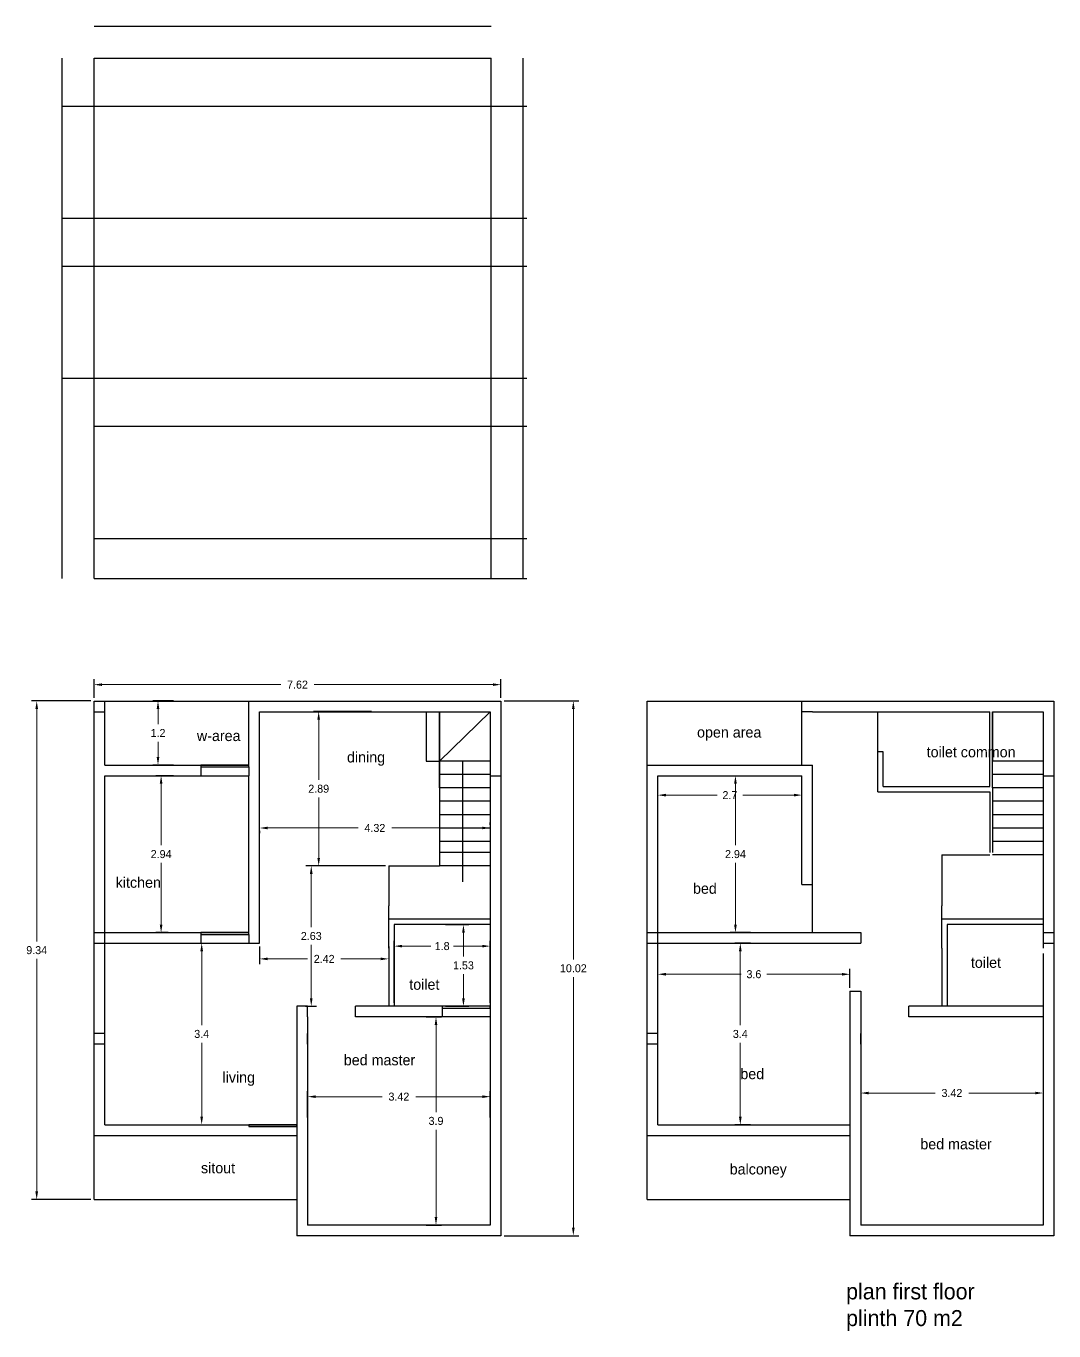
# Model space of a CAD drawing. Header units: inches. Extents: x -100 to 1476, y -184 to 112.
# Drawn here: x 129.49 to 148.75, y 37.57 to 62.02 of the extents above; entities that cross this region are included whole.
import ezdxf

# ---------------------------------------------------------------- set-up
doc = ezdxf.new("R2010")
doc.units = ezdxf.units.IN
doc.header["$MEASUREMENT"] = 0
doc.header["$PDMODE"] = 66
doc.dimstyles.get("Standard").update_dxf_attribs({"dimtxt": 0.15, "dimasz": 0.15, "dimexe": 0.1, "dimexo": 0.0625, "dimgap": 0.09, "dimtad": 0, "dimtih": 1, "dimtoh": 1, "dimdec": 4, "dimdsep": 46, "dimtxsty": 'Standard', "dimcen": 0.09, "dimadec": 0, "dimazin": 0, "dimtfac": 1, "dimtdec": 4, "dimtofl": 0, "dimtmove": 0, "dimatfit": 3, "dimfxl": 0, "dimtolj": 1, "dimtzin": 0, "dimlwd": 15, "dimarcsym": 0})

# ---------------------------------------------------------------- blocks, each defined once
blk = doc.blocks.new('*D56')
at = {"color": 0, "lineweight": -2, "transparency": 16777216}
for p, q in [((141.329, 43.998), (141.329, 44.355)), ((144.929, 43.998), (144.929, 44.355))]:
    blk.add_line(p, q, dxfattribs=at)
at = {"color": 0, "lineweight": 15, "transparency": 16777216}
for p, q in [((141.479, 44.255), (142.889, 44.255)), ((144.779, 44.255), (143.369, 44.255))]:
    blk.add_line(p, q, dxfattribs=at)
at = {"color": 0, "transparency": 16777216}
for points in [[(141.479, 44.28), (141.479, 44.23), (141.329, 44.255)], [(144.779, 44.28), (144.779, 44.23), (144.929, 44.255)]]:
    blk.add_solid(points, dxfattribs=at)
at = {"layer": 'Defpoints', "color": 0, "transparency": 16777216}
for p in [(141.329, 44.255), (141.329, 43.936), (144.929, 43.936)]:
    blk.add_point(p, dxfattribs=at)
at = {"color": 0, "transparency": 16777216, "insert": (143.129, 44.255), "char_height": 0.15, "attachment_point": 5}
blk.add_mtext('\\A1;3.6', dxfattribs=at)
blk = doc.blocks.new('*D57')
at = {"color": 0, "lineweight": -2, "transparency": 16777216}
for p, q in [((143.067, 44.836), (142.774, 44.836)), ((143.067, 41.436), (142.774, 41.436))]:
    blk.add_line(p, q, dxfattribs=at)
at = {"color": 0, "lineweight": 15, "transparency": 16777216}
for p, q in [((142.874, 44.686), (142.874, 43.301)), ((142.874, 41.586), (142.874, 42.971))]:
    blk.add_line(p, q, dxfattribs=at)
at = {"color": 0, "transparency": 16777216}
for points in [[(142.849, 44.686), (142.899, 44.686), (142.874, 44.836)], [(142.849, 41.586), (142.899, 41.586), (142.874, 41.436)]]:
    blk.add_solid(points, dxfattribs=at)
at = {"layer": 'Defpoints', "color": 0, "transparency": 16777216}
for p in [(143.129, 44.836), (142.874, 41.436), (143.129, 41.436)]:
    blk.add_point(p, dxfattribs=at)
at = {"color": 0, "transparency": 16777216, "insert": (142.874, 43.136), "char_height": 0.15, "attachment_point": 5}
blk.add_mtext('\\A1;3.4', dxfattribs=at)
blk = doc.blocks.new('*D58')
at = {"color": 0, "lineweight": -2, "transparency": 16777216}
for p, q in [((145.129, 42.038), (145.129, 41.929)), ((148.549, 42.038), (148.549, 41.929))]:
    blk.add_line(p, q, dxfattribs=at)
at = {"color": 0, "lineweight": 15, "transparency": 16777216}
for p, q in [((145.279, 42.029), (146.524, 42.029)), ((148.399, 42.029), (147.154, 42.029))]:
    blk.add_line(p, q, dxfattribs=at)
at = {"color": 0, "transparency": 16777216}
for points in [[(145.279, 42.054), (145.279, 42.004), (145.129, 42.029)], [(148.399, 42.054), (148.399, 42.004), (148.549, 42.029)]]:
    blk.add_solid(points, dxfattribs=at)
at = {"layer": 'Defpoints', "color": 0, "transparency": 16777216}
for p in [(145.129, 42.101), (148.549, 42.101), (145.129, 42.029)]:
    blk.add_point(p, dxfattribs=at)
at = {"color": 0, "transparency": 16777216, "insert": (146.839, 42.029), "char_height": 0.15, "attachment_point": 5}
blk.add_mtext('\\A1;3.42', dxfattribs=at)
blk = doc.blocks.new('*D59')
at = {"color": 0, "lineweight": -2, "transparency": 16777216}
for p, q in [((142.742, 47.976), (142.883, 47.976)), ((143.067, 45.036), (142.683, 45.036))]:
    blk.add_line(p, q, dxfattribs=at)
at = {"color": 0, "lineweight": 15, "transparency": 16777216}
for p, q in [((142.783, 47.826), (142.783, 46.671)), ((142.783, 45.186), (142.783, 46.341))]:
    blk.add_line(p, q, dxfattribs=at)
at = {"color": 0, "transparency": 16777216}
for points in [[(142.758, 47.826), (142.808, 47.826), (142.783, 47.976)], [(142.758, 45.186), (142.808, 45.186), (142.783, 45.036)]]:
    blk.add_solid(points, dxfattribs=at)
at = {"layer": 'Defpoints', "color": 0, "transparency": 16777216}
for p in [(142.679, 47.976), (142.783, 45.036), (143.129, 45.036)]:
    blk.add_point(p, dxfattribs=at)
at = {"color": 0, "transparency": 16777216, "insert": (142.783, 46.506), "char_height": 0.15, "attachment_point": 5}
blk.add_mtext('\\A1;2.94', dxfattribs=at)
blk = doc.blocks.new('*D60')
at = {"color": 0, "lineweight": -2, "transparency": 16777216}
for p, q in [((141.329, 47.018), (141.329, 47.712)), ((144.029, 47.018), (144.029, 47.712))]:
    blk.add_line(p, q, dxfattribs=at)
at = {"color": 0, "lineweight": 15, "transparency": 16777216}
for p, q in [((141.479, 47.612), (142.439, 47.612)), ((143.879, 47.612), (142.919, 47.612))]:
    blk.add_line(p, q, dxfattribs=at)
at = {"color": 0, "transparency": 16777216}
for points in [[(141.479, 47.637), (141.479, 47.587), (141.329, 47.612)], [(143.879, 47.637), (143.879, 47.587), (144.029, 47.612)]]:
    blk.add_solid(points, dxfattribs=at)
at = {"layer": 'Defpoints', "color": 0, "transparency": 16777216}
for p in [(141.329, 47.612), (141.329, 46.956), (144.029, 46.956)]:
    blk.add_point(p, dxfattribs=at)
at = {"color": 0, "transparency": 16777216, "insert": (142.679, 47.612), "char_height": 0.15, "attachment_point": 5}
blk.add_mtext('\\A1;2.7', dxfattribs=at)
blk = doc.blocks.new('*D61')
at = {"color": 0, "lineweight": -2, "transparency": 16777216}
for p, q in [((134.768, 41.568), (134.768, 42.061)), ((138.188, 41.568), (138.188, 42.061))]:
    blk.add_line(p, q, dxfattribs=at)
at = {"color": 0, "lineweight": 15, "transparency": 16777216}
for p, q in [((134.918, 41.961), (136.163, 41.961)), ((138.038, 41.961), (136.793, 41.961))]:
    blk.add_line(p, q, dxfattribs=at)
at = {"color": 0, "transparency": 16777216}
for points in [[(134.918, 41.986), (134.918, 41.936), (134.768, 41.961)], [(138.038, 41.986), (138.038, 41.936), (138.188, 41.961)]]:
    blk.add_solid(points, dxfattribs=at)
at = {"layer": 'Defpoints', "color": 0, "transparency": 16777216}
for p in [(138.188, 41.961), (134.768, 41.506), (138.188, 41.506)]:
    blk.add_point(p, dxfattribs=at)
at = {"color": 0, "transparency": 16777216, "insert": (136.478, 41.961), "char_height": 0.15, "attachment_point": 5}
blk.add_mtext('\\A1;3.42', dxfattribs=at)
blk = doc.blocks.new('*D62')
at = {"color": 0, "lineweight": -2, "transparency": 16777216}
for p, q in [((130.768, 49.438), (130.768, 49.782)), ((138.388, 49.438), (138.388, 49.782))]:
    blk.add_line(p, q, dxfattribs=at)
at = {"color": 0, "lineweight": 15, "transparency": 16777216}
for p, q in [((130.918, 49.682), (134.263, 49.682)), ((138.238, 49.682), (134.893, 49.682))]:
    blk.add_line(p, q, dxfattribs=at)
at = {"color": 0, "transparency": 16777216}
for points in [[(130.918, 49.707), (130.918, 49.657), (130.768, 49.682)], [(138.238, 49.707), (138.238, 49.657), (138.388, 49.682)]]:
    blk.add_solid(points, dxfattribs=at)
at = {"layer": 'Defpoints', "color": 0, "transparency": 16777216}
for p in [(138.388, 49.682), (130.768, 49.376), (138.388, 49.376)]:
    blk.add_point(p, dxfattribs=at)
at = {"color": 0, "transparency": 16777216, "insert": (134.578, 49.682), "char_height": 0.15, "attachment_point": 5}
blk.add_mtext('\\A1;7.62', dxfattribs=at)
blk = doc.blocks.new('*D63')
at = {"color": 0, "lineweight": -2, "transparency": 16777216}
for p, q in [((138.45, 49.376), (139.846, 49.376)), ((138.45, 39.356), (139.846, 39.356))]:
    blk.add_line(p, q, dxfattribs=at)
at = {"color": 0, "lineweight": 15, "transparency": 16777216}
for p, q in [((139.746, 49.226), (139.746, 44.531)), ((139.746, 39.506), (139.746, 44.201))]:
    blk.add_line(p, q, dxfattribs=at)
at = {"color": 0, "transparency": 16777216}
for points in [[(139.721, 49.226), (139.771, 49.226), (139.746, 49.376)], [(139.721, 39.506), (139.771, 39.506), (139.746, 39.356)]]:
    blk.add_solid(points, dxfattribs=at)
at = {"layer": 'Defpoints', "color": 0, "transparency": 16777216}
for p in [(138.388, 49.376), (138.388, 39.356), (139.746, 39.356)]:
    blk.add_point(p, dxfattribs=at)
at = {"color": 0, "transparency": 16777216, "insert": (139.746, 44.366), "char_height": 0.15, "attachment_point": 5}
blk.add_mtext('\\A1;10.02', dxfattribs=at)
blk = doc.blocks.new('*D64')
at = {"color": 0, "lineweight": -2, "transparency": 16777216}
for p, q in [((130.705, 49.376), (129.592, 49.376)), ((130.705, 40.036), (129.592, 40.036))]:
    blk.add_line(p, q, dxfattribs=at)
at = {"color": 0, "lineweight": 15, "transparency": 16777216}
for p, q in [((129.692, 49.226), (129.692, 44.871)), ((129.692, 40.186), (129.692, 44.541))]:
    blk.add_line(p, q, dxfattribs=at)
at = {"color": 0, "transparency": 16777216}
for points in [[(129.667, 49.226), (129.717, 49.226), (129.692, 49.376)], [(129.667, 40.186), (129.717, 40.186), (129.692, 40.036)]]:
    blk.add_solid(points, dxfattribs=at)
at = {"layer": 'Defpoints', "color": 0, "transparency": 16777216}
for p in [(130.768, 49.376), (129.692, 40.036), (130.768, 40.036)]:
    blk.add_point(p, dxfattribs=at)
at = {"color": 0, "transparency": 16777216, "insert": (129.692, 44.706), "char_height": 0.15, "attachment_point": 5}
blk.add_mtext('\\A1;9.34', dxfattribs=at)
blk = doc.blocks.new('*D65')
at = {"color": 0, "lineweight": -2, "transparency": 16777216}
for p, q in [((132.255, 49.376), (131.865, 49.376)), ((132.255, 48.176), (131.865, 48.176))]:
    blk.add_line(p, q, dxfattribs=at)
at = {"color": 0, "lineweight": 15, "transparency": 16777216}
for p, q in [((131.965, 49.226), (131.965, 48.941)), ((131.965, 48.326), (131.965, 48.611))]:
    blk.add_line(p, q, dxfattribs=at)
at = {"color": 0, "transparency": 16777216}
for points in [[(131.94, 49.226), (131.99, 49.226), (131.965, 49.376)], [(131.94, 48.326), (131.99, 48.326), (131.965, 48.176)]]:
    blk.add_solid(points, dxfattribs=at)
at = {"layer": 'Defpoints', "color": 0, "transparency": 16777216}
for p in [(131.965, 49.376), (132.318, 49.376), (132.318, 48.176)]:
    blk.add_point(p, dxfattribs=at)
at = {"color": 0, "transparency": 16777216, "insert": (131.965, 48.776), "char_height": 0.15, "attachment_point": 5}
blk.add_mtext('\\A1;1.2', dxfattribs=at)
blk = doc.blocks.new('*D66')
at = {"color": 0, "lineweight": -2, "transparency": 16777216}
for p, q in [((132.255, 47.976), (131.923, 47.976)), ((132.155, 45.036), (131.923, 45.036))]:
    blk.add_line(p, q, dxfattribs=at)
at = {"color": 0, "lineweight": 15, "transparency": 16777216}
for p, q in [((132.023, 47.826), (132.023, 46.671)), ((132.023, 45.186), (132.023, 46.341))]:
    blk.add_line(p, q, dxfattribs=at)
at = {"color": 0, "transparency": 16777216}
for points in [[(131.998, 47.826), (132.048, 47.826), (132.023, 47.976)], [(131.998, 45.186), (132.048, 45.186), (132.023, 45.036)]]:
    blk.add_solid(points, dxfattribs=at)
at = {"layer": 'Defpoints', "color": 0, "transparency": 16777216}
for p in [(132.318, 47.976), (132.023, 45.036), (132.218, 45.036)]:
    blk.add_point(p, dxfattribs=at)
at = {"color": 0, "transparency": 16777216, "insert": (132.023, 46.506), "char_height": 0.15, "attachment_point": 5}
blk.add_mtext('\\A1;2.94', dxfattribs=at)
blk = doc.blocks.new('*D67')
at = {"color": 0, "lineweight": -2, "transparency": 16777216}
for p, q in [((132.38, 44.836), (132.883, 44.836)), ((132.38, 41.436), (132.883, 41.436))]:
    blk.add_line(p, q, dxfattribs=at)
at = {"color": 0, "lineweight": 15, "transparency": 16777216}
for p, q in [((132.783, 44.686), (132.783, 43.301)), ((132.783, 41.586), (132.783, 42.971))]:
    blk.add_line(p, q, dxfattribs=at)
at = {"color": 0, "transparency": 16777216}
for points in [[(132.758, 44.686), (132.808, 44.686), (132.783, 44.836)], [(132.758, 41.586), (132.808, 41.586), (132.783, 41.436)]]:
    blk.add_solid(points, dxfattribs=at)
at = {"layer": 'Defpoints', "color": 0, "transparency": 16777216}
for p in [(132.318, 44.836), (132.318, 41.436), (132.783, 41.436)]:
    blk.add_point(p, dxfattribs=at)
at = {"color": 0, "transparency": 16777216, "insert": (132.783, 43.136), "char_height": 0.15, "attachment_point": 5}
blk.add_mtext('\\A1;3.4', dxfattribs=at)
blk = doc.blocks.new('*D68')
at = {"color": 0, "lineweight": 15, "transparency": 16777216}
for p, q in [((134.018, 46.996), (135.713, 46.996)), ((138.038, 46.996), (136.343, 46.996))]:
    blk.add_line(p, q, dxfattribs=at)
at = {"color": 0, "lineweight": -2, "transparency": 16777216}
for p, q in [((138.188, 47.058), (138.188, 47.096)), ((133.868, 46.943), (133.868, 46.896))]:
    blk.add_line(p, q, dxfattribs=at)
at = {"color": 0, "transparency": 16777216}
for points in [[(134.018, 47.021), (134.018, 46.971), (133.868, 46.996)], [(138.038, 47.021), (138.038, 46.971), (138.188, 46.996)]]:
    blk.add_solid(points, dxfattribs=at)
at = {"layer": 'Defpoints', "color": 0, "transparency": 16777216}
for p in [(133.868, 47.006), (138.188, 46.996), (138.188, 46.996)]:
    blk.add_point(p, dxfattribs=at)
at = {"color": 0, "transparency": 16777216, "insert": (136.028, 46.996), "char_height": 0.15, "attachment_point": 5}
blk.add_mtext('\\A1;4.32', dxfattribs=at)
blk = doc.blocks.new('*D69')
at = {"color": 0, "lineweight": -2, "transparency": 16777216}
for p, q in [((135.965, 49.176), (134.875, 49.176)), ((136.225, 46.286), (134.875, 46.286))]:
    blk.add_line(p, q, dxfattribs=at)
at = {"color": 0, "lineweight": 15, "transparency": 16777216}
for p, q in [((134.975, 49.026), (134.975, 47.896)), ((134.975, 46.436), (134.975, 47.566))]:
    blk.add_line(p, q, dxfattribs=at)
at = {"color": 0, "transparency": 16777216}
for points in [[(134.95, 49.026), (135, 49.026), (134.975, 49.176)], [(134.95, 46.436), (135, 46.436), (134.975, 46.286)]]:
    blk.add_solid(points, dxfattribs=at)
at = {"layer": 'Defpoints', "color": 0, "transparency": 16777216}
for p in [(136.028, 49.176), (134.975, 46.286), (136.288, 46.286)]:
    blk.add_point(p, dxfattribs=at)
at = {"color": 0, "transparency": 16777216, "insert": (134.975, 47.731), "char_height": 0.15, "attachment_point": 5}
blk.add_mtext('\\A1;2.89', dxfattribs=at)
blk = doc.blocks.new('*D70')
at = {"color": 0, "lineweight": -2, "transparency": 16777216}
for p, q in [((134.912, 46.286), (134.736, 46.286)), ((134.73, 43.656), (134.936, 43.656))]:
    blk.add_line(p, q, dxfattribs=at)
at = {"color": 0, "lineweight": 15, "transparency": 16777216}
for p, q in [((134.836, 46.136), (134.836, 45.136)), ((134.836, 43.806), (134.836, 44.806))]:
    blk.add_line(p, q, dxfattribs=at)
at = {"color": 0, "transparency": 16777216}
for points in [[(134.811, 46.136), (134.861, 46.136), (134.836, 46.286)], [(134.811, 43.806), (134.861, 43.806), (134.836, 43.656)]]:
    blk.add_solid(points, dxfattribs=at)
at = {"layer": 'Defpoints', "color": 0, "transparency": 16777216}
for p in [(134.975, 46.286), (134.668, 43.656), (134.836, 43.656)]:
    blk.add_point(p, dxfattribs=at)
at = {"color": 0, "transparency": 16777216, "insert": (134.836, 44.971), "char_height": 0.15, "attachment_point": 5}
blk.add_mtext('\\A1;2.63', dxfattribs=at)
blk = doc.blocks.new('*D71')
at = {"color": 0, "lineweight": -2, "transparency": 16777216}
for p, q in [((133.868, 44.773), (133.868, 44.443)), ((136.288, 44.773), (136.288, 44.443))]:
    blk.add_line(p, q, dxfattribs=at)
at = {"color": 0, "lineweight": 15, "transparency": 16777216}
for p, q in [((134.018, 44.543), (134.763, 44.543)), ((136.138, 44.543), (135.393, 44.543))]:
    blk.add_line(p, q, dxfattribs=at)
at = {"color": 0, "transparency": 16777216}
for points in [[(134.018, 44.568), (134.018, 44.518), (133.868, 44.543)], [(136.138, 44.568), (136.138, 44.518), (136.288, 44.543)]]:
    blk.add_solid(points, dxfattribs=at)
at = {"layer": 'Defpoints', "color": 0, "transparency": 16777216}
for p in [(133.868, 44.836), (136.288, 44.836), (136.288, 44.543)]:
    blk.add_point(p, dxfattribs=at)
at = {"color": 0, "transparency": 16777216, "insert": (135.078, 44.543), "char_height": 0.15, "attachment_point": 5}
blk.add_mtext('\\A1;2.42', dxfattribs=at)
blk = doc.blocks.new('*D72')
at = {"color": 0, "lineweight": -2, "transparency": 16777216}
for p, q in [((137.35, 45.186), (137.787, 45.186)), ((137.35, 43.656), (137.787, 43.656))]:
    blk.add_line(p, q, dxfattribs=at)
at = {"color": 0, "lineweight": 15, "transparency": 16777216}
for p, q in [((137.687, 45.036), (137.687, 44.586)), ((137.687, 43.806), (137.687, 44.256))]:
    blk.add_line(p, q, dxfattribs=at)
at = {"color": 0, "transparency": 16777216}
for points in [[(137.662, 45.036), (137.712, 45.036), (137.687, 45.186)], [(137.662, 43.806), (137.712, 43.806), (137.687, 43.656)]]:
    blk.add_solid(points, dxfattribs=at)
at = {"layer": 'Defpoints', "color": 0, "transparency": 16777216}
for p in [(137.288, 45.186), (137.288, 43.656), (137.687, 43.656)]:
    blk.add_point(p, dxfattribs=at)
at = {"color": 0, "transparency": 16777216, "insert": (137.687, 44.421), "char_height": 0.15, "attachment_point": 5}
blk.add_mtext('\\A1;1.53', dxfattribs=at)
blk = doc.blocks.new('*D73')
at = {"color": 0, "lineweight": -2, "transparency": 16777216}
for p, q in [((136.388, 43.718), (136.388, 44.882)), ((138.188, 43.718), (138.188, 44.882))]:
    blk.add_line(p, q, dxfattribs=at)
at = {"color": 0, "lineweight": 15, "transparency": 16777216}
for p, q in [((136.538, 44.782), (137.073, 44.782)), ((138.038, 44.782), (137.503, 44.782))]:
    blk.add_line(p, q, dxfattribs=at)
at = {"color": 0, "transparency": 16777216}
for points in [[(136.538, 44.807), (136.538, 44.757), (136.388, 44.782)], [(138.038, 44.807), (138.038, 44.757), (138.188, 44.782)]]:
    blk.add_solid(points, dxfattribs=at)
at = {"layer": 'Defpoints', "color": 0, "transparency": 16777216}
for p in [(136.388, 44.782), (136.388, 43.656), (138.188, 43.656)]:
    blk.add_point(p, dxfattribs=at)
at = {"color": 0, "transparency": 16777216, "insert": (137.288, 44.782), "char_height": 0.15, "attachment_point": 5}
blk.add_mtext('\\A1;1.8', dxfattribs=at)
blk = doc.blocks.new('*D74')
at = {"color": 0, "lineweight": -2, "transparency": 16777216}
for p, q in [((136.99, 43.456), (137.273, 43.456)), ((136.99, 39.556), (137.273, 39.556))]:
    blk.add_line(p, q, dxfattribs=at)
at = {"color": 0, "lineweight": 15, "transparency": 16777216}
for p, q in [((137.173, 43.306), (137.173, 41.671)), ((137.173, 39.706), (137.173, 41.341))]:
    blk.add_line(p, q, dxfattribs=at)
at = {"color": 0, "transparency": 16777216}
for points in [[(137.148, 43.306), (137.198, 43.306), (137.173, 43.456)], [(137.148, 39.706), (137.198, 39.706), (137.173, 39.556)]]:
    blk.add_solid(points, dxfattribs=at)
at = {"layer": 'Defpoints', "color": 0, "transparency": 16777216}
for p in [(136.928, 43.456), (136.928, 39.556), (137.173, 39.556)]:
    blk.add_point(p, dxfattribs=at)
at = {"color": 0, "transparency": 16777216, "insert": (137.173, 41.506), "char_height": 0.15, "attachment_point": 5}
blk.add_mtext('\\A1;3.9', dxfattribs=at)

msp = doc.modelspace()

# ---------------------------------------------------------------- linework, layer by layer
at = {"color": 0}
for p, q in [((130.76769, 62.02353), (138.20769, 62.02353)), ((130.16769, 51.67353), (130.16769, 61.42353)), ((130.76769, 51.67353), (130.76769, 61.42353)), ((130.76769, 61.42353), (138.20769, 61.42353)), ((138.20769, 51.67353), (138.20769, 61.42353)), ((138.80769, 51.67353), (138.80769, 61.42353)), ((130.16769, 60.52353), (138.87258, 60.52353)), ((130.16769, 58.42353), (138.87258, 58.42353)), ((130.16769, 57.52353), (138.87258, 57.52353)), ((130.16769, 55.42353), (138.87258, 55.42353)), ((130.76769, 54.52353), (138.87258, 54.52353)), ((130.76769, 52.42353), (138.87258, 52.42353)), ((130.76769, 51.67353), (138.87258, 51.67353)), ((130.76769, 49.37567), (138.38769, 49.37567)), ((130.76769, 40.03567), (130.76769, 49.37567)), ((130.76769, 49.17567), (130.96769, 49.17567)), ((130.96769, 48.17567), (130.96769, 49.37567)), ((133.66769, 48.17567), (133.66769, 49.37567)), ((133.86769, 44.83567), (133.86769, 49.17567)), ((133.86769, 49.17567), (138.18769, 49.17567)), ((136.98769, 49.17567), (136.98769, 48.24567)), ((137.23769, 47.74567), (137.23769, 49.17567)), ((137.23769, 49.17567), (137.23769, 48.24567)), ((137.23769, 48.24567), (138.18769, 49.17567)), ((138.18769, 49.17567), (138.18769, 48.17567)), ((138.18769, 49.17567), (138.18769, 43.65567)), ((138.38769, 49.37567), (138.38769, 39.35567)), ((141.12905, 49.37567), (148.74905, 49.37567)), ((141.12905, 40.03567), (141.12905, 49.37567)), ((144.02905, 48.17567), (144.02905, 49.37567)), ((144.22905, 49.17567), (144.02905, 49.17567)), ((144.22905, 49.17567), (147.54905, 49.17567)), ((145.44905, 47.67567), (145.44905, 49.17567)), ((147.54905, 47.77567), (147.54905, 49.17567)), ((147.59905, 47.74567), (147.59905, 49.17567)), ((147.59905, 49.17567), (147.59905, 48.24567)), ((147.59905, 49.17567), (148.54905, 49.17567)), ((148.54905, 49.17567), (148.54905, 48.17567)), ((148.54905, 49.17567), (148.54905, 44.74567)), ((148.74905, 49.37567), (148.74905, 39.35567)), ((137.23769, 48.53567), (137.23769, 46.53567)), ((145.54905, 48.42567), (145.44905, 48.42567)), ((145.54905, 47.77567), (145.54905, 48.42567)), ((130.96769, 48.17567), (133.66769, 48.17567)), ((136.98769, 48.24567), (137.23769, 48.24567)), ((138.18769, 48.24567), (137.23769, 48.24567)), ((137.66679, 48.24567), (137.66679, 45.98813)), ((141.12905, 48.17567), (144.02905, 48.17567)), ((144.02905, 48.17567), (144.22905, 48.17567)), ((144.22905, 45.03567), (144.22905, 48.17567)), ((148.54905, 48.24567), (147.59905, 48.24567)), ((130.96769, 41.43567), (130.96769, 47.97567)), ((130.96769, 47.97567), (133.66769, 47.97567)), ((132.76769, 48.14067), (132.76769, 47.97567)), ((133.66769, 48.14067), (133.66769, 47.97567)), ((133.66769, 45.03567), (133.66769, 47.97567)), ((138.18769, 47.99567), (137.23769, 47.99567)), ((138.18769, 47.97567), (138.38769, 47.97567)), ((141.32905, 47.97567), (144.02905, 47.97567)), ((141.32905, 41.43567), (141.32905, 47.97567)), ((144.02905, 45.93567), (144.02905, 47.97567)), ((148.54905, 47.99567), (147.59905, 47.99567)), ((148.54905, 47.97567), (148.74905, 47.97567)), ((138.18769, 47.74567), (137.23769, 47.74567)), ((145.54905, 47.77567), (147.54905, 47.77567)), ((148.54905, 47.74567), (147.59905, 47.74567)), ((147.59905, 47.74567), (147.59905, 46.53567)), ((138.18769, 47.49567), (137.23769, 47.49567)), ((145.44905, 47.67567), (147.54905, 47.67567)), ((147.54905, 47.67567), (147.54905, 46.53567)), ((148.54905, 47.49567), (147.59905, 47.49567)), ((138.18769, 47.24567), (137.23769, 47.24567)), ((148.54905, 47.24567), (147.59905, 47.24567)), ((138.18769, 46.99567), (137.23769, 46.99567)), ((148.54905, 46.99567), (147.59905, 46.99567)), ((138.18769, 46.74567), (137.23769, 46.74567)), ((148.54905, 46.74567), (147.59905, 46.74567)), ((138.18769, 46.53567), (137.23769, 46.53567)), ((137.23769, 46.53567), (137.23769, 46.28567)), ((146.64905, 46.49567), (147.54905, 46.49567)), ((146.64905, 46.49567), (146.64905, 45.53567)), ((148.54905, 46.49567), (147.59905, 46.49567)), ((136.28769, 46.28567), (136.28769, 45.53567)), ((136.28769, 46.28567), (137.23769, 46.28567)), ((138.18769, 46.28567), (137.23769, 46.28567)), ((144.02905, 45.93567), (144.22905, 45.93567)), ((136.28769, 44.74567), (136.28769, 45.53567)), ((146.64905, 44.74567), (146.64905, 45.53567)), ((138.18769, 45.28567), (136.28769, 45.28567)), ((148.54905, 45.28567), (146.64905, 45.28567)), ((130.76769, 45.03567), (133.66769, 45.03567)), ((132.76769, 45.00067), (132.76769, 44.83567)), ((133.66769, 45.00067), (133.66769, 44.83567)), ((138.18769, 45.18567), (136.38769, 45.18567)), ((136.38769, 45.18567), (136.38769, 43.65567)), ((141.12905, 45.03567), (145.12905, 45.03567)), ((145.12905, 45.03567), (145.12905, 44.83567)), ((148.54905, 45.18567), (146.74905, 45.18567)), ((146.74905, 45.18567), (146.74905, 43.65567)), ((148.54905, 45.03567), (148.74905, 45.03567)), ((130.76769, 44.83567), (133.86769, 44.83567)), ((141.12905, 44.83567), (145.12905, 44.83567)), ((148.54905, 44.83567), (148.74905, 44.83567)), ((136.28769, 44.74567), (136.28769, 43.65567)), ((146.64905, 44.74567), (146.64905, 43.65567)), ((148.54905, 44.64567), (148.54905, 39.55567)), ((144.92905, 43.93567), (144.92905, 39.35567)), ((144.92905, 43.93567), (145.12905, 43.93567)), ((145.12905, 43.93567), (145.12905, 39.55567)), ((134.56769, 43.65567), (134.56769, 39.35567)), ((134.76769, 43.65567), (134.56769, 43.65567)), ((134.76769, 43.45567), (134.76769, 43.65567)), ((138.18769, 43.65567), (135.66769, 43.65567)), ((135.66769, 43.45567), (135.66769, 43.65567)), ((137.28769, 43.65567), (137.28769, 43.45567)), ((138.18769, 43.65567), (138.18769, 43.45567)), ((148.54905, 43.65567), (146.02905, 43.65567)), ((146.02905, 43.45567), (146.02905, 43.65567)), ((134.76769, 43.45567), (134.76769, 39.55567)), ((138.18769, 43.45567), (135.66769, 43.45567)), ((138.18769, 43.45567), (138.18769, 39.55567)), ((148.54905, 43.45567), (146.02905, 43.45567)), ((130.96769, 43.14567), (130.76769, 43.14567)), ((134.76769, 42.94567), (134.76769, 43.14567)), ((141.32905, 43.14567), (141.12905, 43.14567)), ((145.12905, 42.94567), (145.12905, 43.14567)), ((130.96769, 42.94567), (130.76769, 42.94567)), ((141.32905, 42.94567), (141.12905, 42.94567)), ((130.96769, 41.43567), (134.56769, 41.43567)), ((141.32905, 41.43567), (144.92905, 41.43567)), ((130.76769, 41.23567), (134.56769, 41.23567)), ((141.12905, 41.23567), (144.92905, 41.23567)), ((130.76769, 40.03567), (134.56769, 40.03567)), ((141.12905, 40.03567), (144.92905, 40.03567)), ((138.18769, 39.55567), (134.76769, 39.55567)), ((148.54905, 39.55567), (145.12905, 39.55567)), ((138.38769, 39.35567), (134.56769, 39.35567)), ((148.74905, 39.35567), (144.92905, 39.35567))]:
    msp.add_line(p, q, dxfattribs=at)
for points in [[(132.76769, 48.17567), (132.76769, 48.14067), (133.66769, 48.14067), (133.66769, 48.17567)], [(132.76769, 45.03567), (132.76769, 45.00067), (133.66769, 45.00067), (133.66769, 45.03567)], [(137.28769, 43.65567), (137.28769, 43.62067), (138.18769, 43.62067), (138.18769, 43.65567)], [(133.66769, 41.43567), (133.66769, 41.40067), (134.56769, 41.40067), (134.56769, 41.43567)]]:
    msp.add_lwpolyline(points, close=True, dxfattribs=at)

# ---------------------------------------------------------------- texts
at = {"color": 0, "attachment_point": 1}
for s, insert, char_height, width in [('{\\fUtsaah|b0|i0|c0|p34;w-area}', (132.69318, 48.8251), 0.2, 1.6880562), ('{\\fUtsaah|b0|i0|c0|p34;open area}', (142.06369, 48.89098), 0.2, 1.6880562), ('{\\fUtsaah|b0|i0|c0|p34;dining}', (135.50558, 48.42388), 0.2, 1.6880562), ('{\\fUtsaah|b0|i0|c0|p34;toilet common}', (146.36582, 48.52008), 0.2, 1.6880562), ('{\\fUtsaah|b0|i0|c0|p34;kitchen}', (131.17204, 46.07565), 0.2, 1.6880562), ('{\\fUtsaah|b0|i0|c0|p34;bed}', (141.98721, 45.96328), 0.2, 1.6880562), ('{\\fUtsaah|b0|i0|c0|p34;toilet}', (147.19382, 44.57482), 0.2, 1.6880562), ('{\\fUtsaah|b0|i0|c0|p34;toilet}', (136.67215, 44.16421), 0.2, 1.6880562), ('{\\fUtsaah|b0|i0|c0|p34;bed master}', (135.44596, 42.74809), 0.2, 1.6880562), ('{\\fUtsaah|b0|i0|c0|p34;living}', (133.17292, 42.42382), 0.2, 1.6880562), ('{\\fUtsaah|b0|i0|c0|p34;bed }', (142.87443, 42.4889), 0.2, 1.6880562), ('{\\fUtsaah|b0|i0|c0|p34;bed master}', (146.24639, 41.17346), 0.2, 1.6880562), ('{\\fUtsaah|b0|i0|c0|p34;sitout}', (132.76975, 40.72518), 0.2, 1.6880562), ('{\\fUtsaah|b0|i0|c0|p34;balconey}', (142.67522, 40.70331), 0.2, 1.6880562), ('{\\fUtsaah|b0|i0|c0|p34;plan first floor   \\Pplinth 70 m2}', (144.85676, 38.46198), 0.3, 6.5392797)]:
    msp.add_mtext(s, dxfattribs=dict(at, insert=insert, char_height=char_height, width=width))

# ---------------------------------------------------------------- dimensions: what is measured, and where the dimension line sits
at = {"color": 0}
for base, p1, p2, picture, middle in [((138.38769, 49.68244), (130.76769, 49.37567), (138.38769, 49.37567), '*D62', (134.57769, 49.68244)), ((141.32905, 47.61157), (144.02905, 46.95567), (141.32905, 46.95567), '*D60', (142.67905, 47.61157)), ((138.18769, 46.99567), (133.86769, 47.00567), (138.18769, 46.99567), '*D68', (136.02769, 46.99567)), ((136.28769, 44.54305), (133.86769, 44.83567), (136.28769, 44.83567), '*D71', (135.07769, 44.54305)), ((136.38769, 44.78239), (138.18769, 43.65567), (136.38769, 43.65567), '*D73', (137.28769, 44.78239)), ((141.32905, 44.25504), (144.92905, 43.93567), (141.32905, 43.93567), '*D56', (143.12905, 44.25504)), ((138.18769, 41.96077), (134.76769, 41.50567), (138.18769, 41.50567), '*D61', (136.47769, 41.96077)), ((145.12905, 42.02906), (148.54905, 42.10067), (145.12905, 42.10067), '*D58', (146.83905, 42.02906))]:
    dim = msp.add_linear_dim(base=base, p1=p1, p2=p2, dimstyle='Standard', dxfattribs=at)
    dim.commit()
    dim.dimension.update_dxf_attribs({"geometry": picture, "text_midpoint": middle})
for base, p1, p2, picture, middle in [((129.69233, 40.03567), (130.76769, 49.37567), (130.76769, 40.03567), '*D64', (129.69233, 44.70567)), ((131.96461, 49.37567), (132.31769, 48.17567), (132.31769, 49.37567), '*D65', (131.96461, 48.77567)), ((134.97458, 46.28567), (136.02769, 49.17567), (136.28769, 46.28567), '*D69', (134.97458, 47.73067)), ((139.74584, 39.35567), (138.38769, 49.37567), (138.38769, 39.35567), '*D63', (139.74584, 44.36567)), ((132.02285, 45.03567), (132.31769, 47.97567), (132.21769, 45.03567), '*D66', (132.02285, 46.50567)), ((142.7829, 45.03567), (142.67905, 47.97567), (143.12905, 45.03567), '*D59', (142.7829, 46.50567)), ((134.83561, 43.65567), (134.97458, 46.28567), (134.66769, 43.65567), '*D70', (134.83561, 44.97067)), ((137.68741, 43.65567), (137.28769, 45.18567), (137.28769, 43.65567), '*D72', (137.68741, 44.42067)), ((132.78316, 41.43567), (132.31769, 44.83567), (132.31769, 41.43567), '*D67', (132.78316, 43.13567)), ((142.87443, 41.43567), (143.12905, 44.83567), (143.12905, 41.43567), '*D57', (142.87443, 43.13567)), ((137.17276, 39.55567), (136.92769, 43.45567), (136.92769, 39.55567), '*D74', (137.17276, 41.50567))]:
    dim = msp.add_linear_dim(base=base, p1=p1, p2=p2, angle=90, dimstyle='Standard', dxfattribs=at)
    dim.commit()
    dim.dimension.update_dxf_attribs({"geometry": picture, "text_midpoint": middle})

doc.saveas('drawing.dxf')
